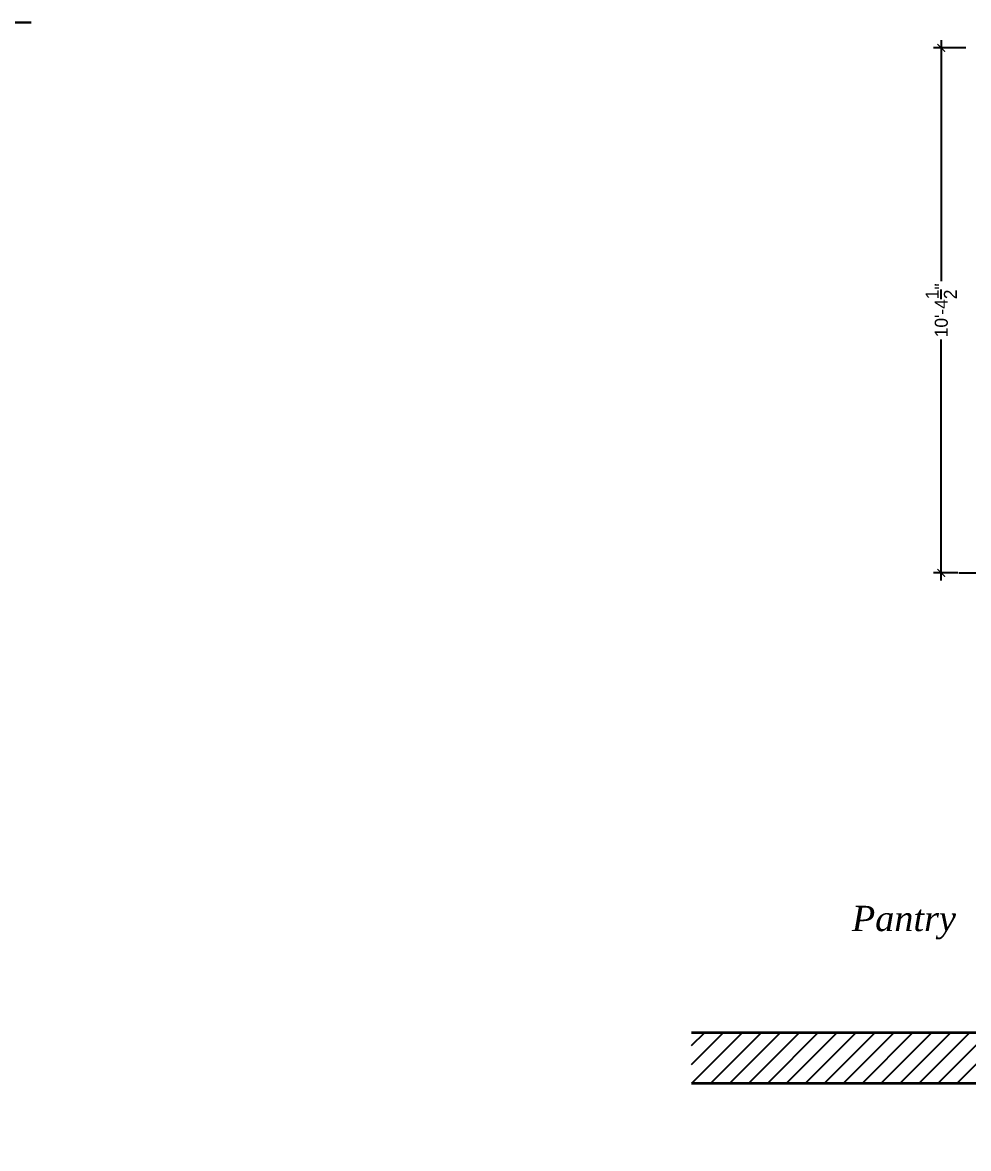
# Model space of a CAD drawing. Header units: inches. Extents: x -137722 to 81594, y -22256 to -1207.
# Drawn here: x -64341.3 to -64117, y -3517.9 to -3250.9 of the extents above; entities that cross this region are included whole.
import ezdxf

# ---------------------------------------------------------------- set-up
doc = ezdxf.new("R2010")
doc.units = ezdxf.units.IN
doc.header["$LTSCALE"] = 0.05
doc.header["$MEASUREMENT"] = 0
doc.header["$PDMODE"] = 3
doc.header["$PDSIZE"] = -4
doc.linetypes.add('DASHED2', pattern=[0.375, 0.25, -0.125])
doc.layers.get('Defpoints').update_dxf_attribs({"linetype": 'DASHED2'})
for name, color, linetype in [('00 floor', 7, 'Continuous'), ('Civil Dimension - Text', 7, 'Continuous'), ('slab', 7, 'Continuous'), ('text', 176, 'Continuous')]:
    doc.layers.add(name, color=color, linetype=linetype)
doc.layers.add('WALL', color=7, linetype='Continuous', lineweight=35)
doc.styles.add('4MMOF3-8', font='ARIALN.TTF', dxfattribs={"height": 5.12})
doc.styles.add('9-128OF1-4', font='stylu.ttf')
doc.styles.get("Standard").update_dxf_attribs({"font": 'stylu.ttf', "height": 6})
doc.dimstyles.new('DIM 1-4', dxfattribs={"dimtxt": 3.0792, "dimasz": 1.82, "dimexe": 1.82, "dimexo": 0, "dimgap": 0.09, "dimtad": 0, "dimzin": 0, "dimdsep": 46, "dimlunit": 4, "dimtxsty": '9-128OF1-4', "dimblk": 'ARCHTICK', "dimcen": 1.8125, "dimdle": 1.82, "dimclrd": 8, "dimclre": 8, "dimadec": 0, "dimazin": 0, "dimtfac": 1, "dimtofl": 0, "dimtmove": 0, "dimatfit": 3, "dimldrblk": 'OPEN90', "dimfxl": 1, "dimtolj": 1, "dimtzin": 0, "dimlwd": -1, "dimarcsym": 0})

# ---------------------------------------------------------------- blocks, each defined once
blk = doc.blocks.new('_ArchTick')
at = {"color": 0, "const_width": 0.15}
blk.add_lwpolyline([(-0.5, -0.5), (0.5, 0.5)], dxfattribs=at)
blk = doc.blocks.new('*D722')
at = {"layer": 'Civil Dimension - Text', "color": 8, "lineweight": -2, "ltscale": 50, "transparency": 16777216}
for p, q in [((-64117.64, -3256.86), (-64125.32, -3256.86)), ((-64119.57, -3381.36), (-64125.32, -3381.36))]:
    blk.add_line(p, q, dxfattribs=at)
at = {"layer": 'Civil Dimension - Text', "color": 8, "ltscale": 50, "transparency": 16777216}
for p, q in [((-64123.5, -3255.04), (-64123.5, -3312.23)), ((-64123.5, -3383.18), (-64123.5, -3326))]:
    blk.add_line(p, q, dxfattribs=at)
at = {"layer": 'Defpoints', "color": 0, "ltscale": 50, "transparency": 16777216}
for p in [(-64117.64, -3256.86), (-64123.5, -3381.36), (-64119.57, -3381.36)]:
    blk.add_point(p, dxfattribs=at)
at = {"layer": 'Civil Dimension - Text', "color": 8, "ltscale": 50, "transparency": 16777216, "xscale": 1.82, "yscale": 1.82, "zscale": 1.82}
for p, rotation in [((-64123.5, -3256.86), 90), ((-64123.5, -3381.36), 270)]:
    blk.add_blockref('_ArchTick', p, dxfattribs=dict(at, rotation=rotation))
at = {"layer": 'Civil Dimension - Text', "color": 0, "ltscale": 50, "transparency": 16777216, "insert": (-64123.5, -3319.11), "char_height": 3.0792, "attachment_point": 5, "rotation": 90, "style": '9-128OF1-4'}
blk.add_mtext('\\A1;10\'-4{\\H1x;\\S1/2;}"', dxfattribs=at)
blk = doc.blocks.new('_Open90')
at = {"color": 0, "linetype": 'ByBlock', "lineweight": -2}
for p, q in [((0, 0), (-1, 0)), ((-0.5, 0.5), (0, 0)), ((0, 0), (-0.5, -0.5))]:
    blk.add_line(p, q, dxfattribs=at)

msp = doc.modelspace()

# ---------------------------------------------------------------- hatches: boundary and pattern name
at = {"layer": '00 floor'}
h = msp.add_hatch(dxfattribs=at)
h.set_pattern_fill('ANSI31', color=256, angle=180)
h.set_pattern_definition([(225, (70653.4312, 92103.4274), (2.24506403, -2.24506403), [])])
h.paths.add_polyline_path([(-64114.4551, -3502.3687), (-64114.4551, -3517.8687), (-64106.4051, -3517.8687), (-64106.4051, -3490.3687), (-64182.7051, -3490.3687), (-64182.7051, -3502.3687)])

# ---------------------------------------------------------------- linework, layer by layer
at = {"layer": 'Civil Dimension - Text', "ltscale": 50}
msp.add_line((-64119.3153, -3381.3618), (-63665.019, -3381.3618), dxfattribs=at)
at = {"layer": 'slab', "lineweight": 30, "ltscale": 50}
msp.add_line((-64776.9125, -3250.8618), (-64339.2716, -3250.8618), dxfattribs=at)
at = {"layer": 'WALL'}
for p, q in [((-64182.7051, -3490.3687), (-64106.4051, -3490.3687)), ((-64182.7051, -3502.3687), (-64114.4551, -3502.3687))]:
    msp.add_line(p, q, dxfattribs=at)

# ---------------------------------------------------------------- texts
at = {"lineweight": 13, "insert": (-64144.6974, -3460.3265), "char_height": 6, "attachment_point": 1}
msp.add_mtext_dynamic_manual_height_columns('{\\fTimes New Roman|b0|i1|c0|p18;\\C3;Pantry}', width=96.620028, gutter_width=12.5, heights=[0], dxfattribs=at)
at = {"layer": 'text', "ltscale": 50, "insert": (-64360.2399, -3325.7166), "char_height": 5.12, "width": 100.677375, "attachment_point": 4, "style": '4MMOF3-8', "bg_fill": 2}
msp.add_mtext('C\\P\\PO\\P\\PL\\P\\PU\\P\\PM\\P\\PN', dxfattribs=at)

# ---------------------------------------------------------------- dimensions: what is measured, and where the dimension line sits
at = {"layer": 'Civil Dimension - Text', "ltscale": 50}
dim = msp.add_linear_dim(base=(-64123.5028, -3381.3618), p1=(-64117.6417, -3256.8618), p2=(-64119.5713, -3381.3618), angle=90, dimstyle='DIM 1-4', override={"dimtmove": 1, "dimfxl": 0, "dimarcsym": 1}, dxfattribs=at)
dim.commit()
dim.dimension.update_dxf_attribs({"geometry": '*D722', "text_midpoint": (-64123.5028, -3319.1118)})

doc.saveas('drawing.dxf')
